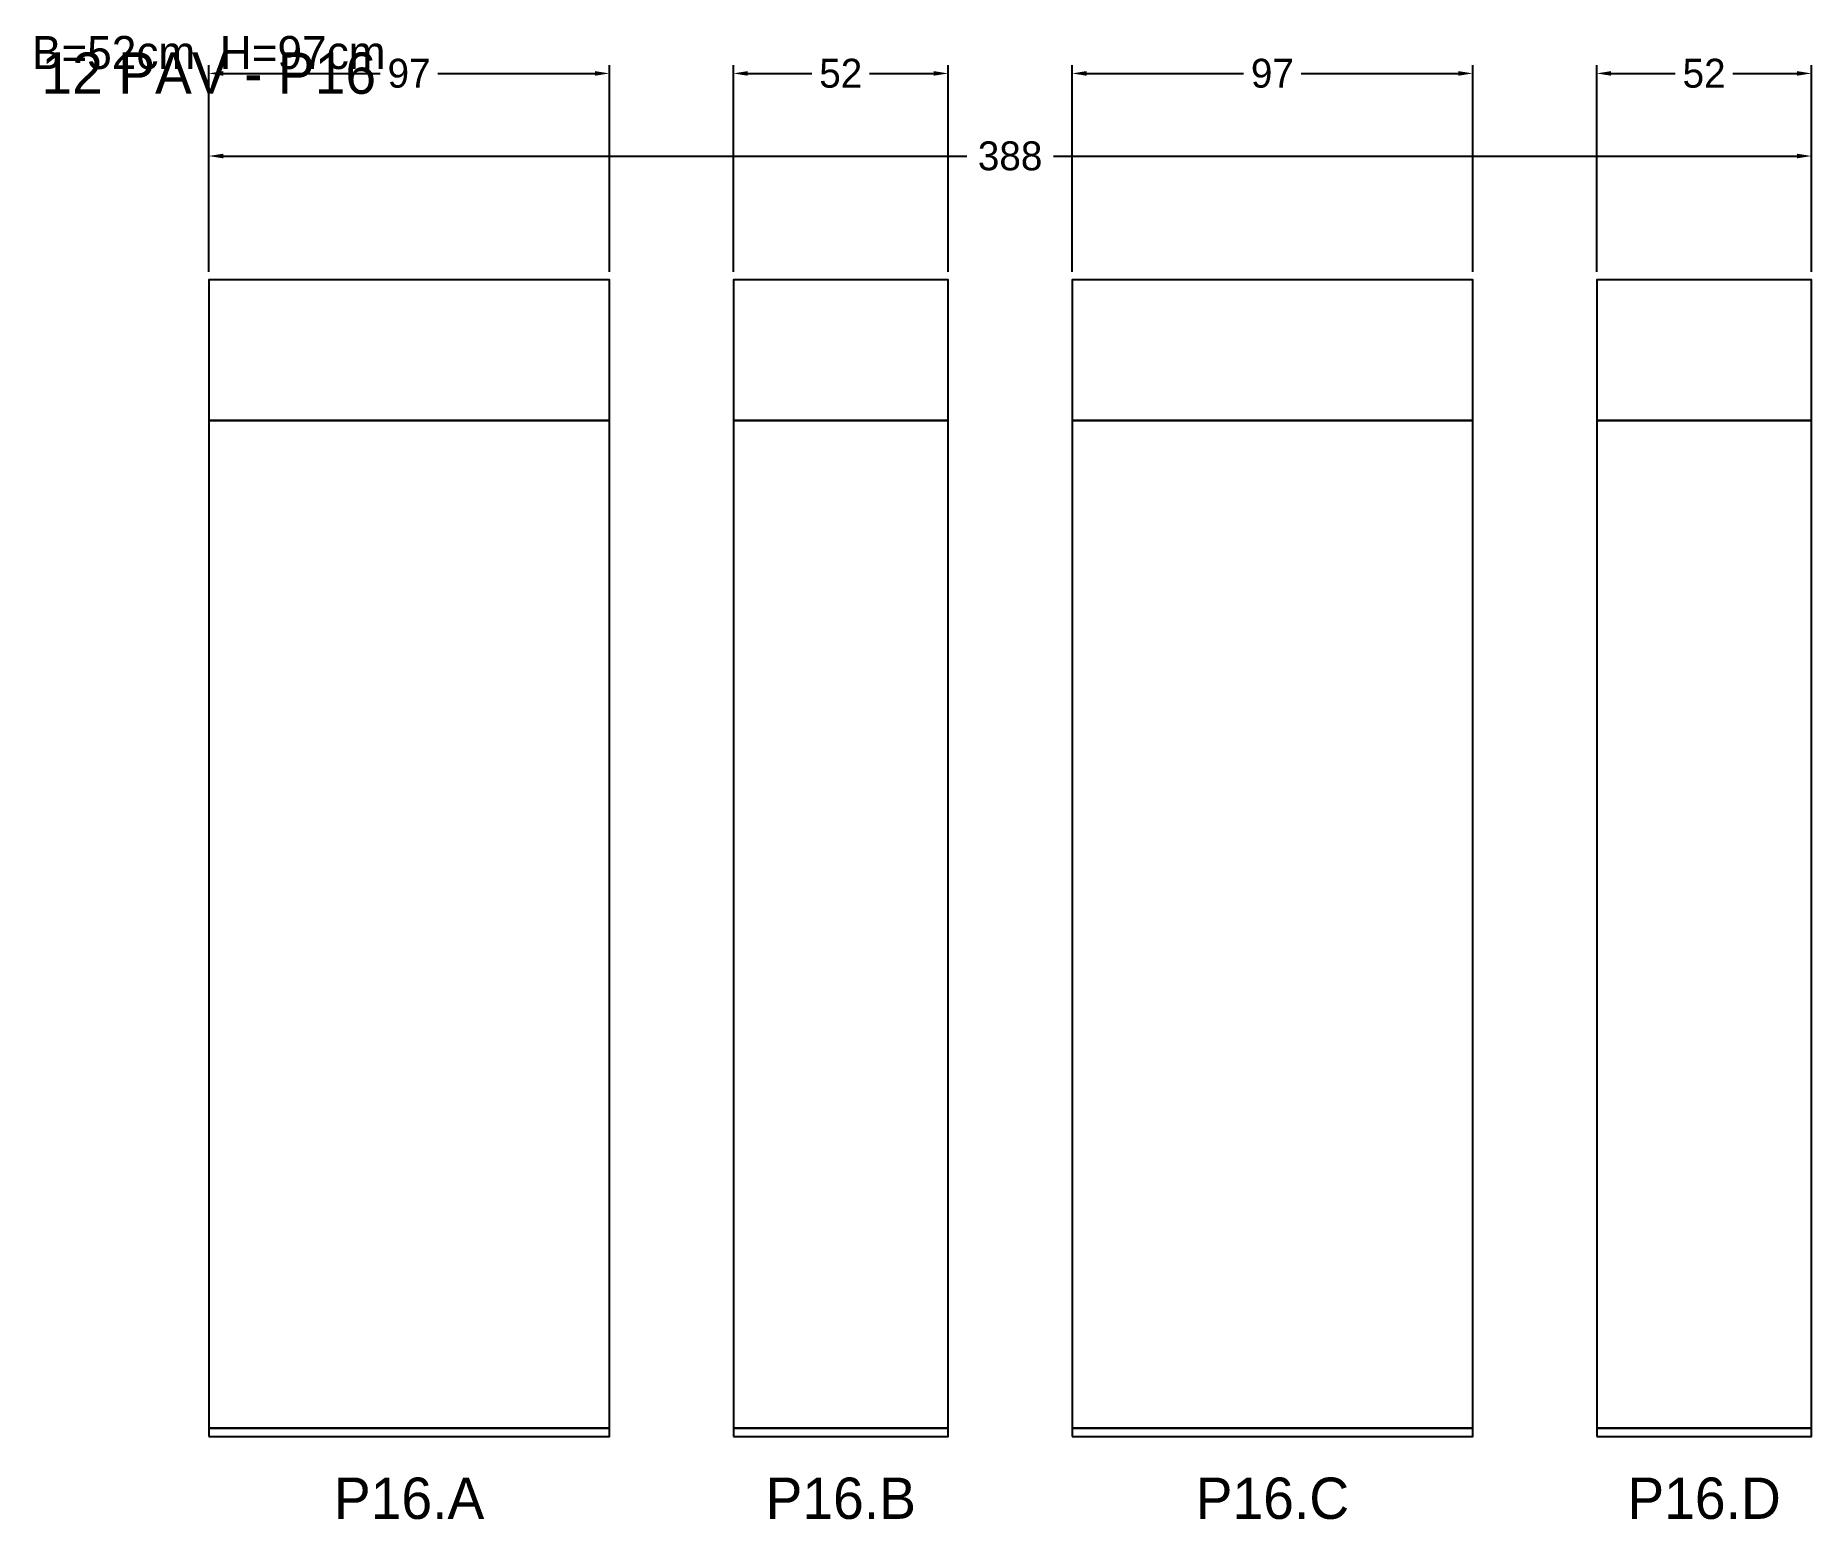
# Model space of a CAD drawing. Header units: metres. Extents: x -42 to 388, y -20 to 339.
import ezdxf

# ---------------------------------------------------------------- set-up
doc = ezdxf.new("R2010")
doc.units = ezdxf.units.M
for name, color, linetype in [('COTA', 3, 'Continuous'), ('Cota Secao (2x)', 3, 'Continuous'), ('NOMENCLATURA', 1, 'Continuous'), ('Paineis', 7, 'Continuous'), ('Texto Secao', 2, 'Continuous')]:
    doc.layers.add(name, color=color, linetype=linetype)
doc.dimstyles.new('COTA', dxfattribs={"dimtxt": 7, "dimasz": 3.5, "dimexe": 2, "dimexo": 2, "dimgap": 1.5, "dimtad": 1, "dimdec": 1, "dimcen": 2.5, "dimclrd": 3, "dimclre": 3, "dimclrt": 3, "dimazin": 3, "dimtfac": 1, "dimtmove": 0, "dimatfit": 3})

# ---------------------------------------------------------------- blocks, each defined once
blk = doc.blocks.new('_CLOSEDFILLED')
at = {"color": 0, "linetype": 'BYBLOCK'}
blk.add_solid([(-1, 0.16), (0, 0), (-1, -0.16)], dxfattribs=at)
blk = doc.blocks.new('*D1')
at = {"color": 3}
for p, q in [((0, 282), (0, 312)), ((3.5, 310), (183.5, 310)), ((204.5, 310), (384.5, 310)), ((388, 282), (388, 312))]:
    blk.add_line(p, q, dxfattribs=at)
at = {"layer": 'Defpoints'}
for p in [(0, 310), (0, 280), (388, 280)]:
    blk.add_point(p, dxfattribs=at)
at = {"layer": 'COTA', "color": 3, "xscale": 3.5, "yscale": 3.5, "rotation": 180}
blk.add_blockref('_CLOSEDFILLED', (0, 310), dxfattribs=at)
at = {"layer": 'COTA', "color": 3, "xscale": 3.5, "yscale": 3.5}
blk.add_blockref('_CLOSEDFILLED', (388, 310), dxfattribs=at)
at = {"layer": 'COTA', "color": 3, "insert": (194, 310), "char_height": 7, "attachment_point": 5}
blk.add_mtext('388', dxfattribs=at)
blk = doc.blocks.new('*D2')
at = {"color": 3}
for p, q in [((0, 282), (0, 332)), ((97, 282), (97, 332)), ((3.5, 330), (41.5, 330)), ((55.5, 330), (93.5, 330))]:
    blk.add_line(p, q, dxfattribs=at)
at = {"layer": 'Defpoints'}
for p in [(0, 330), (0, 280), (97, 280)]:
    blk.add_point(p, dxfattribs=at)
at = {"layer": 'COTA', "color": 3, "xscale": 3.5, "yscale": 3.5, "rotation": 180}
blk.add_blockref('_CLOSEDFILLED', (0, 330), dxfattribs=at)
at = {"layer": 'COTA', "color": 3, "xscale": 3.5, "yscale": 3.5}
blk.add_blockref('_CLOSEDFILLED', (97, 330), dxfattribs=at)
at = {"layer": 'COTA', "color": 3, "insert": (48.5, 330), "char_height": 7, "attachment_point": 5}
blk.add_mtext('97', dxfattribs=at)
blk = doc.blocks.new('*D3')
at = {"color": 3}
for p, q in [((127, 282), (127, 332)), ((179, 282), (179, 332)), ((130.5, 330), (146, 330)), ((160, 330), (175.5, 330))]:
    blk.add_line(p, q, dxfattribs=at)
at = {"layer": 'Defpoints'}
for p in [(127, 330), (127, 280), (179, 280)]:
    blk.add_point(p, dxfattribs=at)
at = {"layer": 'COTA', "color": 3, "xscale": 3.5, "yscale": 3.5, "rotation": 180}
blk.add_blockref('_CLOSEDFILLED', (127, 330), dxfattribs=at)
at = {"layer": 'COTA', "color": 3, "xscale": 3.5, "yscale": 3.5}
blk.add_blockref('_CLOSEDFILLED', (179, 330), dxfattribs=at)
at = {"layer": 'COTA', "color": 3, "insert": (153, 330), "char_height": 7, "attachment_point": 5}
blk.add_mtext('52', dxfattribs=at)
blk = doc.blocks.new('*D4')
at = {"color": 3}
for p, q in [((209, 282), (209, 332)), ((306, 282), (306, 332)), ((212.5, 330), (250.5, 330)), ((264.5, 330), (302.5, 330))]:
    blk.add_line(p, q, dxfattribs=at)
at = {"layer": 'Defpoints'}
for p in [(209, 330), (209, 280), (306, 280)]:
    blk.add_point(p, dxfattribs=at)
at = {"layer": 'COTA', "color": 3, "xscale": 3.5, "yscale": 3.5, "rotation": 180}
blk.add_blockref('_CLOSEDFILLED', (209, 330), dxfattribs=at)
at = {"layer": 'COTA', "color": 3, "xscale": 3.5, "yscale": 3.5}
blk.add_blockref('_CLOSEDFILLED', (306, 330), dxfattribs=at)
at = {"layer": 'COTA', "color": 3, "insert": (257.5, 330), "char_height": 7, "attachment_point": 5}
blk.add_mtext('97', dxfattribs=at)
blk = doc.blocks.new('*D5')
at = {"color": 3}
for p, q in [((336, 282), (336, 332)), ((388, 282), (388, 332)), ((339.5, 330), (355, 330)), ((369, 330), (384.5, 330))]:
    blk.add_line(p, q, dxfattribs=at)
at = {"layer": 'Defpoints'}
for p in [(336, 330), (336, 280), (388, 280)]:
    blk.add_point(p, dxfattribs=at)
at = {"layer": 'COTA', "color": 3, "xscale": 3.5, "yscale": 3.5, "rotation": 180}
blk.add_blockref('_CLOSEDFILLED', (336, 330), dxfattribs=at)
at = {"layer": 'COTA', "color": 3, "xscale": 3.5, "yscale": 3.5}
blk.add_blockref('_CLOSEDFILLED', (388, 330), dxfattribs=at)
at = {"layer": 'COTA', "color": 3, "insert": (362, 330), "char_height": 7, "attachment_point": 5}
blk.add_mtext('52', dxfattribs=at)

msp = doc.modelspace()

# ---------------------------------------------------------------- linework, layer by layer
at = {"layer": 'Paineis'}
for points in [[(0, 246), (97, 246), (97, 280), (0, 280)], [(127, 246), (179, 246), (179, 280), (127, 280)], [(209, 246), (306, 246), (306, 280), (209, 280)], [(336, 246), (388, 246), (388, 280), (336, 280)], [(0, 2), (97, 2), (97, 246), (0, 246)], [(127, 2), (179, 2), (179, 246), (127, 246)], [(209, 2), (306, 2), (306, 246), (209, 246)], [(336, 2), (388, 2), (388, 246), (336, 246)], [(0, 0), (97, 0), (97, 2), (0, 2)], [(127, 0), (179, 0), (179, 2), (127, 2)], [(209, 0), (306, 0), (306, 2), (209, 2)], [(336, 0), (388, 0), (388, 2), (336, 2)]]:
    msp.add_lwpolyline(points, close=True, dxfattribs=at)

# ---------------------------------------------------------------- texts
at = {"layer": 'Cota Secao (2x)', "insert": (0, 335), "char_height": 8, "width": 408, "attachment_point": 5}
msp.add_mtext('B=52cm  H=97cm', dxfattribs=at)
at = {"layer": 'NOMENCLATURA', "insert": (0, 330), "char_height": 10, "width": 300, "attachment_point": 5}
msp.add_mtext('12 PAV - P16', dxfattribs=at)
at = {"layer": 'Texto Secao', "char_height": 10, "attachment_point": 5}
for s, insert, width in [('P16.A', (48.5, -15), 117), ('P16.B', (153, -15), 72), ('P16.C', (257.5, -15), 117), ('P16.D', (362, -15), 72)]:
    msp.add_mtext(s, dxfattribs=dict(at, insert=insert, width=width))

# ---------------------------------------------------------------- dimensions: what is measured, and where the dimension line sits
at = {"layer": 'COTA'}
for base, p1, p2, picture, middle in [((0, 330), (0, 280), (97, 280), '*D2', (48.5, 330)), ((127, 330), (127, 280), (179, 280), '*D3', (153, 330)), ((209, 330), (209, 280), (306, 280), '*D4', (257.5, 330)), ((336, 330), (336, 280), (388, 280), '*D5', (362, 330)), ((0, 310), (0, 280), (388, 280), '*D1', (194, 310))]:
    dim = msp.add_linear_dim(base=base, p1=p1, p2=p2, dimstyle='COTA', dxfattribs=at)
    dim.commit()
    dim.dimension.update_dxf_attribs({"geometry": picture, "text_midpoint": middle})

doc.saveas('drawing.dxf')
